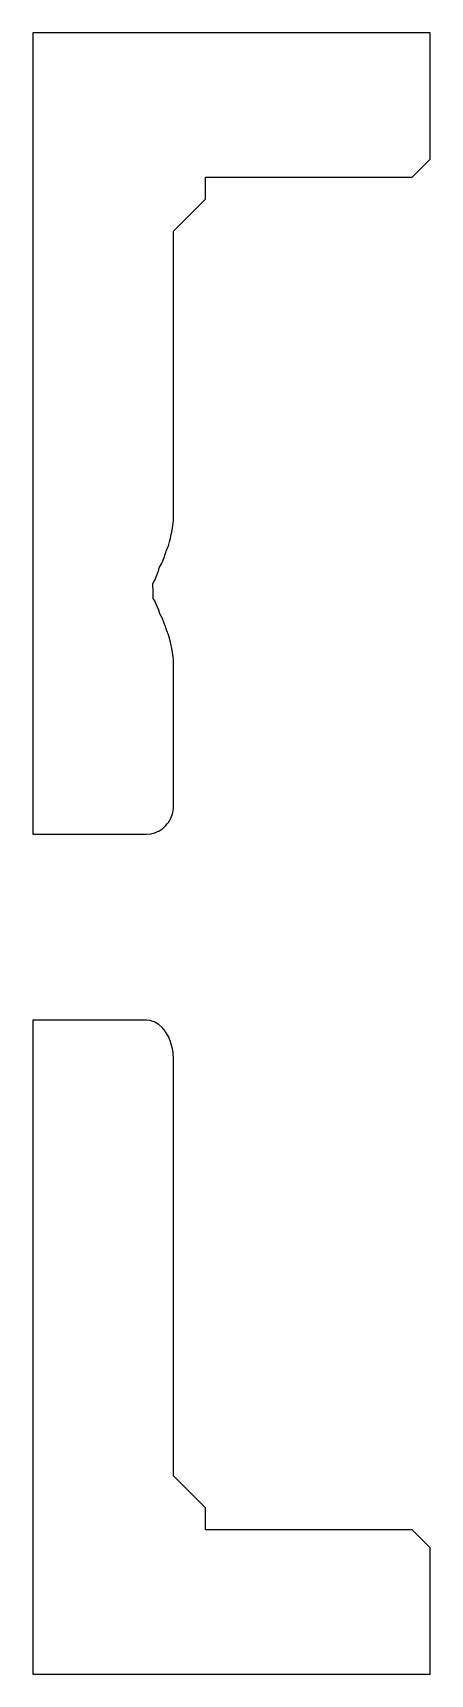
# Model space of a CAD drawing. Header units: metres. Extents: x 0 to 47.5, y 0 to 45.5.
# Drawn here: x 36.5 to 47.5, y 0 to 45.5 of the extents above.
import ezdxf

# ---------------------------------------------------------------- set-up
doc = ezdxf.new("R2010")
doc.units = ezdxf.units.M

msp = doc.modelspace()

# ---------------------------------------------------------------- linework, layer by layer
for p, q in [((47.5, 45.5), (36.5, 45.5)), ((36.5, 45.5), (36.5, 23.2891)), ((47.5, 42), (47.5, 45.5)), ((47, 41.5), (47.5, 42)), ((41.2811, 40.8852), (41.2811, 41.5)), ((41.2811, 41.5), (47, 41.5)), ((40.3959, 40), (41.2811, 40.8852)), ((40.3959, 32.0924), (40.3959, 40)), ((40.3783, 31.8429), (40.3867, 31.9)), ((40.3867, 31.9), (40.391, 31.9899)), ((40.391, 31.9899), (40.3959, 32.0924)), ((40.2827, 31.3861), (40.3142, 31.4954)), ((40.3142, 31.4954), (40.3234, 31.5427)), ((40.3234, 31.5427), (40.3469, 31.6634)), ((40.3469, 31.6634), (40.3563, 31.7006)), ((40.3563, 31.7006), (40.3592, 31.7122)), ((40.3592, 31.7122), (40.3783, 31.8429)), ((40.123, 30.931), (40.1762, 31.0741)), ((40.1762, 31.0741), (40.1815, 31.0935)), ((40.1815, 31.0935), (40.1909, 31.1282)), ((40.1909, 31.1282), (40.2353, 31.2388)), ((40.2353, 31.2388), (40.2527, 31.282)), ((40.2527, 31.282), (40.2827, 31.3861)), ((39.9282, 30.4613), (39.9864, 30.6151)), ((39.9864, 30.6151), (39.9923, 30.6382)), ((39.9923, 30.6382), (39.9991, 30.6645)), ((39.9991, 30.6645), (40.0599, 30.7818)), ((40.0599, 30.7818), (40.0868, 30.8336)), ((40.0868, 30.8336), (40.123, 30.931)), ((39.8184, 30.2371), (39.86, 30.3009)), ((39.8265, 30.0056), (39.8184, 30.2371)), ((39.86, 30.3009), (39.8777, 30.3279)), ((39.8777, 30.3279), (39.9282, 30.4613)), ((39.833, 29.8202), (39.8265, 30.0056)), ((39.8777, 29.7584), (39.833, 29.8202)), ((39.9179, 29.6625), (39.8777, 29.7584)), ((39.9864, 29.4988), (39.9179, 29.6625)), ((40.0171, 29.3904), (39.9864, 29.4988)), ((40.0868, 29.2625), (40.0171, 29.3904)), ((40.1357, 29.1373), (40.0868, 29.2625)), ((40.1762, 29.0335), (40.1357, 29.1373)), ((40.2083, 28.9212), (40.1762, 29.0335)), ((40.2527, 28.814), (40.2083, 28.9212)), ((40.2734, 28.7442), (40.2527, 28.814)), ((40.3142, 28.6071), (40.2734, 28.7442)), ((40.3583, 28.3872), (40.3142, 28.6071)), ((40.3592, 28.3829), (40.3583, 28.3872)), ((40.36, 28.3762), (40.3592, 28.3829)), ((40.3867, 28.1977), (40.36, 28.3762)), ((40.3903, 28.1237), (40.3867, 28.1977)), ((40.3959, 28.0094), (40.3903, 28.1237)), ((40.3959, 24.0618), (40.3959, 28.0094)), ((40.2527, 23.6076), (40.2936, 23.6765)), ((40.2936, 23.6765), (40.3142, 23.711)), ((40.3142, 23.711), (40.3415, 23.779)), ((40.3415, 23.779), (40.3592, 23.823)), ((40.3592, 23.823), (40.3743, 23.8876)), ((40.3743, 23.8876), (40.3867, 23.9409)), ((40.3867, 23.9409), (40.3912, 24.0004)), ((40.3912, 24.0004), (40.3959, 24.0618)), ((36.5, 23.2891), (39.6459, 23.2891)), ((39.6459, 23.2891), (39.7551, 23.298)), ((39.7551, 23.298), (39.7632, 23.2986)), ((39.7632, 23.2986), (39.8674, 23.3244)), ((39.8674, 23.3244), (39.8777, 23.3269)), ((39.8777, 23.3269), (39.973, 23.3676)), ((39.973, 23.3676), (39.9864, 23.3733)), ((39.9864, 23.3733), (40.07, 23.4261)), ((40.07, 23.4261), (40.0868, 23.4367)), ((40.0868, 23.4367), (40.1567, 23.4982)), ((40.1567, 23.4982), (40.1762, 23.5154)), ((40.1762, 23.5154), (40.2317, 23.5823)), ((40.2317, 23.5823), (40.2527, 23.6076)), ((39.6459, 18.1289), (36.5, 18.1289)), ((36.5, 18.1289), (36.5, 0)), ((39.7457, 18.1174), (39.6459, 18.1289)), ((39.7632, 18.1154), (39.7457, 18.1174)), ((39.8602, 18.0814), (39.7632, 18.1154)), ((39.8777, 18.0752), (39.8602, 18.0814)), ((39.9693, 18.0197), (39.8777, 18.0752)), ((39.9864, 18.0093), (39.9693, 18.0197)), ((40.0868, 17.9194), (39.9864, 18.0093)), ((40.1609, 17.8267), (40.0868, 17.9194)), ((40.1762, 17.8075), (40.1609, 17.8267)), ((40.2389, 17.7002), (40.1762, 17.8075)), ((40.2527, 17.6766), (40.2389, 17.7002)), ((40.3024, 17.5578), (40.2527, 17.6766)), ((40.3142, 17.5298), (40.3024, 17.5578)), ((40.3501, 17.4028), (40.3142, 17.5298)), ((40.3592, 17.3707), (40.3501, 17.4028)), ((40.3808, 17.239), (40.3592, 17.3707)), ((40.3867, 17.2032), (40.3808, 17.239)), ((40.3938, 17.0704), (40.3867, 17.2032)), ((40.3959, 17.0316), (40.3938, 17.0704)), ((40.3959, 5.5), (40.3959, 17.0316)), ((41.2811, 4.61482), (40.3959, 5.5)), ((41.2811, 4), (41.2811, 4.61482)), ((47, 4), (41.2811, 4)), ((47.5, 3.5), (47, 4)), ((47.5, 0), (47.5, 3.5)), ((36.5, 0), (47.5, 0))]:
    msp.add_line(p, q)

doc.saveas('drawing.dxf')
